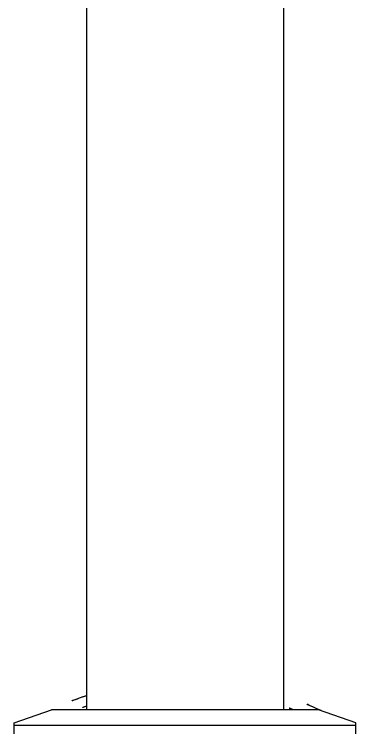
# Model space of a CAD drawing. Extents: x 16296660632 to 16296678915, y -37409619871 to -37409615350.
# Drawn here: x 16296676180.6 to 16296676213.5, y -37409617137.4 to -37409617068.7 of the extents above; entities that cross this region are included whole.
import ezdxf

# ---------------------------------------------------------------- set-up
doc = ezdxf.new("R2010")
doc.units = 0
doc.header["$LTSCALE"] = 10
doc.header["$MEASUREMENT"] = 0
doc.layers.get('0').update_dxf_attribs({"linetype": 'CONTINUOUS'})

msp = doc.modelspace()

# ---------------------------------------------------------------- linework, layer by layer
at = {"ltscale": 0.5}
for p, q in [((16296676187.563299, -37409617008.800827), (16296676187.563299, -37409617135.650833)), ((16296676206.563299, -37409617008.800827), (16296676206.563299, -37409617135.650833)), ((16296676180.6133, -37409617136.878098), (16296676184.213301, -37409617135.650833)), ((16296676180.6133, -37409617136.878098), (16296676184.213301, -37409617135.650833)), ((16296676209.9133, -37409617135.650833), (16296676184.213301, -37409617135.650833)), ((16296676213.5133, -37409617136.878098), (16296676209.9133, -37409617135.650833)), ((16296676213.5133, -37409617136.878098), (16296676209.9133, -37409617135.650833)), ((16296676180.6133, -37409617142.250816), (16296676180.6133, -37409617136.878098)), ((16296676213.5133, -37409617137.150833), (16296676180.6133, -37409617137.150833)), ((16296676213.5133, -37409617142.250816), (16296676213.5133, -37409617136.878098))]:
    msp.add_line(p, q, dxfattribs=at)
for radius, start, end in [(30.5, 108.18398509, 115.40668162), (30.5, 64.55831477, 71.81760488), (29.536957, 108.80555526, 110.47745997), (29.536957, 69.52254003, 71.19444474)]:
    msp.add_arc((16296676197.063299, -37409617163.250816), radius, start, end, dxfattribs=at)

doc.saveas('drawing.dxf')
